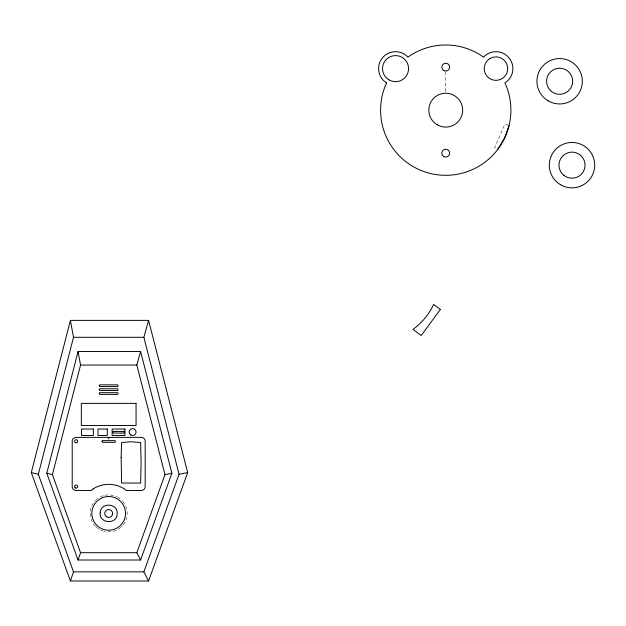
<?xml version="1.0" encoding="UTF-8"?>
<svg xmlns="http://www.w3.org/2000/svg" width="626" height="626" viewBox="0 0 626 626"><rect width="100%" height="100%" fill="white"/><g stroke="black" fill="none" stroke-linecap="round" stroke-linejoin="round"><path stroke-width="0.47" stroke-dasharray="3.13 2.35" d="M508.218 125.223L504.979 123.823L494.634 147.744L497.083 148.8M445.743 72.029L445.743 92.257M122.946 501.575A18.498 18.498 0 0 1 122.946 525.167M122.446 525.746A18.498 18.498 0 0 1 121.358 526.857M120.779 527.374A18.498 18.498 0 0 1 104.096 531.294M103.345 531.083A18.498 18.498 0 0 1 99.784 529.58M99.111 529.197A18.498 18.498 0 0 1 97.82 528.336M97.202 527.867A18.498 18.498 0 0 1 96.028 526.857M95.473 526.317A18.498 18.498 0 0 1 95.473 500.424M96.028 499.884A18.498 18.498 0 0 1 97.82 498.406M100.465 496.801A18.498 18.498 0 0 1 104.096 495.456M104.847 495.276A18.498 18.498 0 0 1 116.921 496.801M117.61 497.161A18.498 18.498 0 0 1 122.446 500.996"/><path stroke-width="0.94" d="M509.024 125.576L504.697 137.9L497.905 149.16M31.3 472.567L70.394 320.387L148.573 320.387L187.667 472.567L148.573 580.998L70.394 580.998L31.3 472.567L38.327 474.265L73.508 571.851L70.394 580.998M38.327 474.265L73.508 337.304L70.394 320.387M46.778 473.264L78.054 351.522L140.6 351.522L171.876 473.264L140.6 560.012L78.054 560.012L46.778 473.264L52.404 474.625L80.551 552.695L78.054 560.012M52.404 474.625L80.551 365.06L78.054 351.522M148.573 580.998L143.87 571.851L179.059 474.265L143.87 337.304L148.573 320.387M140.6 560.012L136.836 552.695L164.982 474.625L136.836 365.06L140.6 351.522M164.982 474.625L171.876 473.264M179.059 474.265L187.667 472.567M73.508 337.304L143.87 337.304M80.551 365.06L136.836 365.06M80.551 552.695L136.836 552.695M73.508 571.851L143.87 571.851M108.697 437.371L108.697 438.936M121.154 457.34L121.6 483.037L140.639 483.037L141.108 462.77L140.639 442.504L131.124 441.792L121.6 442.504L121.154 457.34M100.215 512.835C98.986 523.743 117.023 524.878 117.172 513.907C118.4 502.999 100.363 501.864 100.215 512.835M102.093 441.252L102.39 442.332L115.082 442.332L115.387 441.479L115.082 440.634L102.39 440.634L102.093 441.252M99.26 385.491L99.675 386.563L117.711 386.563L118.15 385.718L117.711 384.865L99.675 384.865L99.26 385.491M99.26 389.395L99.675 390.467L117.711 390.467L118.15 389.622L117.711 388.777L99.675 388.777L99.26 389.395M99.26 393.308L99.675 394.38L117.711 394.38L118.15 393.535L117.711 392.69L99.675 392.69L99.26 393.308M386.578 82.914L385.162 86.169A65.151 65.151 0 0 0 445.743 175.311A65.151 65.151 0 0 0 506.317 86.169L504.908 82.914L507.921 80.605A16.941 16.941 0 0 0 507.921 56.645A16.941 16.941 0 0 0 483.968 56.645L483.585 57.138L480.651 55.143A65.151 65.151 0 0 0 410.836 55.143L407.902 57.138L407.518 56.645A16.941 16.941 0 0 0 383.566 56.645A16.941 16.941 0 0 0 383.566 80.605L386.578 82.914M440.383 309.432L421.235 335.52L412.988 329.401A65.151 65.151 0 0 0 433.646 304.439L440.383 309.432M93.188 488.843L91.271 490.471L76.114 490.471A3.912 3.912 0 0 1 72.209 486.566L72.209 441.283A3.912 3.912 0 0 1 76.114 437.371L141.273 437.371A3.912 3.912 0 0 1 145.177 441.283L145.177 486.566A3.912 3.912 0 0 1 141.273 490.471L126.116 490.471L124.198 488.843A29.023 29.023 0 0 0 93.188 488.843M490.08 58.468L487.654 60.331A11.73 11.73 0 0 0 491.934 79.651A11.73 11.73 0 0 0 507.623 67.608A11.73 11.73 0 0 0 490.08 58.468M108.697 496.52L106.584 496.653A16.855 16.855 0 0 0 94.463 522.397A16.855 16.855 0 0 0 122.923 522.397A16.855 16.855 0 0 0 110.802 496.653L108.697 496.52M136.061 403.379L81.333 403.379L81.333 425.531L136.061 425.531L136.061 403.379M93.384 429.037L81.474 429.037L81.474 435.493L93.384 435.493L93.384 429.037M107.296 429.037L97.985 429.037L97.985 435.493L107.296 435.493L107.296 429.037M124.95 429.037L112.148 429.037L112.148 435.493L124.95 435.493L124.95 429.037M124.128 431.455L113.134 431.455L113.134 433.067L124.128 433.067L124.128 431.455M130.889 435.031A3.451 3.451 0 0 0 136.061 432.042A3.451 3.451 0 0 0 130.889 429.06A3.451 3.451 0 0 0 130.889 435.031M75.339 487.92A1.565 1.565 0 0 0 77.679 486.566A1.565 1.565 0 0 0 75.339 485.213A1.565 1.565 0 0 0 75.339 487.92M106.498 516.794A3.952 3.952 0 0 0 112.633 513.75A3.952 3.952 0 0 0 106.929 509.963A3.952 3.952 0 0 0 106.498 516.794M75.347 442.637A1.565 1.565 0 0 0 77.694 441.283A1.565 1.565 0 0 0 75.347 439.929A1.565 1.565 0 0 0 75.347 442.637M443.787 156.539A3.912 3.912 0 0 0 449.656 153.159A3.912 3.912 0 0 0 443.787 149.77A3.912 3.912 0 0 0 443.787 156.539M443.787 70.542A3.912 3.912 0 0 0 449.656 67.154A3.912 3.912 0 0 0 443.787 63.774A3.912 3.912 0 0 0 443.787 70.542M389.028 79.909A13.029 13.029 0 0 0 408.575 68.625A13.029 13.029 0 0 0 389.028 57.342A13.029 13.029 0 0 0 389.028 79.909M437.277 124.824A16.941 16.941 0 0 0 462.684 110.153A16.941 16.941 0 0 0 437.277 95.488A16.941 16.941 0 0 0 437.277 124.824M560.473 184.709A22.692 22.692 0 0 0 594.7 165.374A22.692 22.692 0 0 0 560.849 145.396A22.692 22.692 0 0 0 560.473 184.709M563.956 175.405A13.029 13.029 0 0 0 584.903 167.009A13.029 13.029 0 0 0 567.156 153.065A13.029 13.029 0 0 0 563.956 175.405M548.094 100.802A22.692 22.692 0 0 0 582.329 81.474A22.692 22.692 0 0 0 548.47 61.497A22.692 22.692 0 0 0 548.094 100.802M551.576 91.506A13.029 13.029 0 0 0 572.532 83.109A13.029 13.029 0 0 0 554.785 69.165A13.029 13.029 0 0 0 551.576 91.506"/></g></svg>
